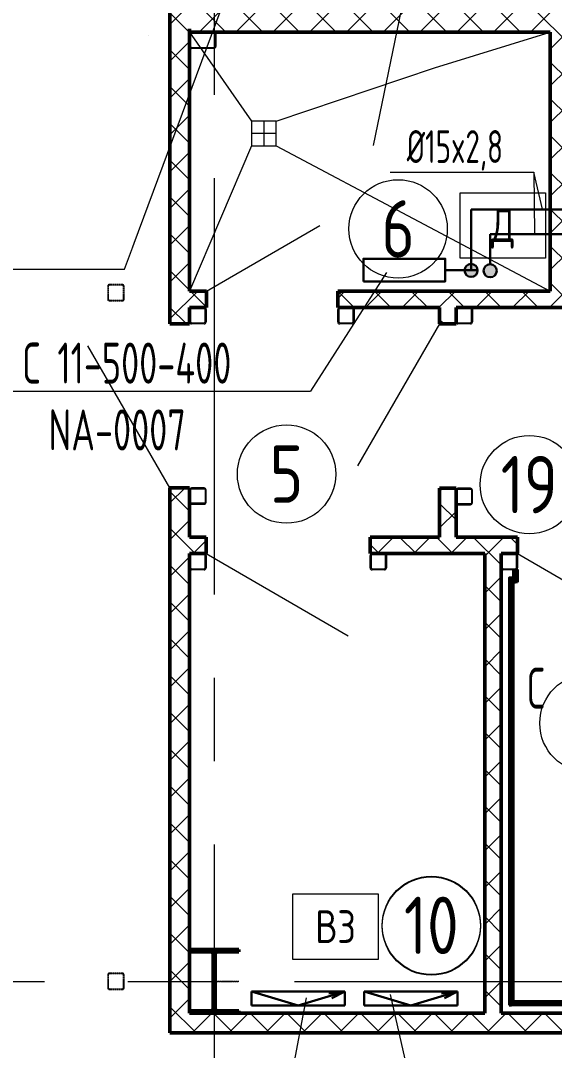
# Model space of a CAD drawing. Header units: millimetres. Extents: x -553547 to 230550, y -59438 to 214451.
# Drawn here: x 159184 to 162440, y -45258 to -38977 of the extents above; entities that cross this region are included whole.
import ezdxf
from ezdxf import colors
from ezdxf.entities.mleader import LeaderData, LeaderLine
from ezdxf.math import Vec2, Vec3

# ---------------------------------------------------------------- set-up
doc = ezdxf.new("R2010")
doc.units = ezdxf.units.MM
doc.linetypes.add('GOST2.303 6', pattern=[12, 8, -1.5, 1, -1.5])
doc.linetypes.add('осевая', pattern=[50.8, 31.75, -6.35, 6.35, -6.35])
for name, color, linetype, lineweight in [('0Оси', 252, 'GOST2.303 6', 13), ('_Оси', 252, 'Continuous', 9), ('АР_Двери', 250, 'Continuous', 9), ('АР_Площади', 250, 'Continuous', 20), ('АР_Размеры', 7, 'Continuous', 20), ('АР_Стены и перегородки', 154, 'Continuous', 50), ('АР_Тонкие', 7, 'Continuous', 0), ('АР_Штриховка', 7, 'Continuous', 20), ('ОВ текст', 7, 'Continuous', 15), ('радиаторы', 100, 'Continuous', 30), ('т1', 10, 'Continuous', 30), ('т2', 5, 'Continuous', 30), ('Цоколь', 253, 'Continuous', 35)]:
    doc.layers.add(name, color=color, linetype=linetype, lineweight=lineweight)
doc.layers.add('_Оси_Размеры', color=224, linetype='Continuous', lineweight=20, plot=False)
doc.styles.add('GOST type A', font='GOST2304A.ttf')
doc.styles.add('ГОСТ', font='cs_gost2304.shx')

# ---------------------------------------------------------------- blocks, each defined once
blk = doc.blocks.new('Несущая колонна')
at = {"color": 0, "linetype": 'ByBlock', "lineweight": -2, "extrusion": (0, 0, -1)}
for p, q in [((74798.1, 37252.3), (74798.1, 37267.3)), ((74798.1, 37267.3), (75098.1, 37267.3)), ((74798.1, 37252.3), (74929.1, 37252.3)), ((74967.1, 37252.3), (75098.1, 37252.3)), ((75098.1, 37252.3), (75098.1, 37267.3)), ((74942.1, 36905.3), (74942.1, 37239.3)), ((74954.1, 36905.3), (74954.1, 37239.3)), ((74798.1, 36877.3), (74798.1, 36892.3)), ((74798.1, 36892.3), (74929.1, 36892.3)), ((74798.1, 36877.3), (75098.1, 36877.3)), ((74967.1, 36892.3), (75098.1, 36892.3)), ((75098.1, 36877.3), (75098.1, 36892.3))]:
    blk.add_line(p, q, dxfattribs=at)
at = {"color": 18, "lineweight": 0, "true_color": 0x000000}
for points in [[(74948.1, 37267.3), (74948.1, 36877.3)], [(74954.1, 37072.3), (74942.1, 37072.3)]]:
    blk.add_lwpolyline(points, dxfattribs=at)
at = {"color": 0, "linetype": 'ByBlock', "lineweight": -2, "extrusion": (0, 0, -1)}
for centre, start, end in [((-74929.1, 37239.3), 90, 180), ((-74967.1, 37239.3), 360, 90), ((-74929.1, 36905.3), 180, 270), ((-74967.1, 36905.3), 270, 0)]:
    blk.add_arc(centre, 13, start, end, dxfattribs=at)
blk = doc.blocks.new('A$C62bef24c')
at = {"color": 252}
for points in [[(-640, 4150), (-560, 4150, 0.414214), (-550, 4160), (-550, 4240, 0.414214), (-560, 4250), (-640, 4250, 0.414214), (-650, 4240), (-650, 4160, 0.414214)], [(-640, 4154), (-560, 4154, 0.414214), (-554, 4160), (-554, 4240, 0.414214), (-560, 4246), (-640, 4246, 0.414214), (-646, 4240), (-646, 4160, 0.414214)], [(-640, -50.2), (-560, -50.2, 0.414214), (-550, -40.2), (-550, 39.8, 0.414214), (-560, 49.8), (-640, 49.8, 0.414214), (-650, 39.8), (-650, -40.2, 0.414214)], [(-640, -46.2), (-560, -46.2, 0.414214), (-554, -40.2), (-554, 39.8, 0.414214), (-560, 45.8), (-640, 45.8, 0.414214), (-646, 39.8), (-646, -40.2, 0.414214)]]:
    blk.add_lwpolyline(points, format="xyb", close=True, dxfattribs=at)
at = {"layer": '0Оси', "color": 252}
for p, q in [((0, 0), (0, 195)), ((0, 195), (0, -195)), ((-150, 0), (150, 0)), ((150, 0), (0, 0))]:
    blk.add_line(p, q, dxfattribs=at)
blk = doc.blocks.new('АР')
at = {"layer": 'АР_Штриховка', "lineweight": 13}
h = blk.add_hatch(dxfattribs=at)
h.set_pattern_fill('ANSI37', color=252, scale=50)
h.set_pattern_definition([(45, (578497.62, -263359.88), (-112.2532, 112.2532), []), (135, (578497.62, -263359.88), (-112.2532, -112.2532), [])])
h.paths.add_polyline_path([(648723.9, -252104.1), (648723.9, -251984), (647623.9, -251984.1), (647623.9, -249179.3), (647723.9, -249179.3), (647723.9, -249079.3), (647348.9, -249079.3), (647348.9, -248781.5), (647248.9, -248782), (647248.9, -249079.3), (646824.7, -249079.3), (646824.7, -249179.3), (647523.9, -249179.3), (647523.9, -251984.1), (645723.9, -251984.1), (645723.9, -249179.3), (645824.7, -249179.3), (645824.7, -249079.3), (645723.9, -249079.3), (645723.9, -248779.3), (645603.9, -248779.3), (645603.9, -252104.1)], flags=17)
h.paths.add_polyline_path([(650523.9, -251983.9), (650523.9, -252104.1), (652073.9, -252104.1), (652073.9, -251984.1), (651723.9, -251984.1), (651723.9, -245439.1), (651623.9, -245439.1), (651623.9, -245879.1), (645723.9, -245879.1), (645723.9, -245439.1), (645603.9, -245439.1), (645603.9, -245928.9), (645603.9, -247779.1), (645723.9, -247779.1), (645723.9, -247679.1), (645826, -247679.1), (645826, -247579.1), (645723.9, -247579.1), (645723.9, -245999.1), (647923.9, -245999.1), (647923.9, -247578.8), (646627.4, -247579.1), (646627.4, -247679.1), (647248.9, -247679.1), (647248.9, -247779.1), (647348.9, -247779.1), (647348.9, -247679.1), (647973.9, -247678.8), (648150.5, -247678.7), (648150.5, -247578.7), (648023.9, -247578.8), (648023.9, -245999.1), (650573.9, -245999), (650573.9, -247579.1), (649051.5, -247579.1), (649051.5, -247678.7), (649627.6, -247678.7), (649627.6, -247799.1), (649727.6, -247799.1), (649727.6, -247678.7), (650703.9, -247678.7), (650703.9, -247579.1), (650673.9, -247579.1), (650673.9, -245999.1), (651623.9, -245999.1), (651623.9, -247578.7), (651503.9, -247578.7), (651503.9, -247678.7), (651623.9, -247678.7), (651623.9, -249079.3), (649727.6, -249079.3), (649727.6, -248701.3), (649627.6, -248701.3), (649627.6, -249079.3), (648723.9, -249079.3), (648723.9, -249179.3), (651623.9, -249179.3), (651623.9, -251984.1), (650543.9, -251983.9)])
at = {"color": 252, "linetype": 'Continuous', "ltscale": 0.5}
for p, q in [((645723.9, -246087.1), (645723.9, -246011.1)), ((645723.9, -246087.1), (645723.9, -246011.1)), ((645723.9, -246087.1), (645723.9, -246011.1)), ((645723.9, -246087.1), (645723.9, -246011.1)), ((645723.9, -246087.1), (645723.9, -246011.1)), ((645723.9, -246087.1), (645723.9, -246011.1)), ((645729.9, -246011.1), (645729.9, -246087.1)), ((645729.9, -246011.1), (645729.9, -246087.1)), ((645729.9, -246011.1), (645729.9, -246087.1)), ((645729.9, -246011.1), (645729.9, -246087.1)), ((645735.8, -245999.1), (645871.9, -245999.1)), ((645735.9, -245999.1), (645811.9, -245999.1)), ((645735.9, -245999.1), (645811.9, -245999.1)), ((645735.9, -245999.1), (645811.9, -245999.1)), ((645871.9, -246005.1), (645735.9, -246005.1)), ((645877.9, -246087.1), (645877.9, -246011.1)), ((645883.9, -246011.1), (645883.9, -246087.1)), ((645735.9, -246093.1), (645811.9, -246093.1)), ((645735.9, -246093.1), (645811.9, -246093.1)), ((645735.9, -246093.1), (645811.9, -246093.1)), ((645735.9, -246093.1), (645871.9, -246093.1)), ((645811.9, -246099.1), (645735.9, -246099.1)), ((645811.9, -246099.1), (645735.9, -246099.1)), ((645811.9, -246099.1), (645735.9, -246099.1)), ((645871.9, -246099.1), (645735.9, -246099.1)), ((645723.9, -247767.1), (645723.9, -247691.1)), ((645729.9, -247691.1), (645729.9, -247767.1)), ((645735.9, -247679.1), (645811.9, -247679.1)), ((645811.9, -247685.1), (645735.9, -247685.1)), ((645817.9, -247767.1), (645817.9, -247691.1)), ((645823.9, -247691.1), (645823.9, -247767.1)), ((646627.4, -247767.1), (646627.4, -247691.1)), ((646633.4, -247691.1), (646633.4, -247767.1)), ((646639.4, -247679.1), (646715.4, -247679.1)), ((646715.4, -247685.1), (646639.4, -247685.1)), ((646721.4, -247767.1), (646721.4, -247691.1)), ((646727.4, -247691.1), (646727.4, -247767.1)), ((647348.9, -247767.1), (647348.9, -247691.1)), ((647354.9, -247691.1), (647354.9, -247767.1)), ((647360.9, -247679.1), (647436.9, -247679.1)), ((647436.9, -247685.1), (647360.9, -247685.1)), ((647442.9, -247767.1), (647442.9, -247691.1)), ((647448.9, -247691.1), (647448.9, -247767.1)), ((645735.9, -247773.1), (645811.9, -247773.1)), ((645811.9, -247779.1), (645735.9, -247779.1)), ((646639.4, -247773.1), (646715.4, -247773.1)), ((646715.4, -247779.1), (646639.4, -247779.1)), ((647360.9, -247773.1), (647436.9, -247773.1)), ((647436.9, -247779.1), (647360.9, -247779.1)), ((645723.9, -248791.3), (645723.9, -248867.3)), ((645729.9, -248867.3), (645729.9, -248791.3)), ((645811.9, -248779.3), (645735.9, -248779.3)), ((645735.9, -248785.3), (645811.9, -248785.3)), ((645817.9, -248791.3), (645817.9, -248867.3)), ((645823.9, -248867.3), (645823.9, -248791.3)), ((647348.9, -248793.8), (647348.9, -248869.8)), ((647354.9, -248869.8), (647354.9, -248793.8)), ((647436.9, -248781.8), (647360.9, -248781.8)), ((647360.9, -248787.8), (647436.9, -248787.8)), ((647442.9, -248793.8), (647442.9, -248869.8)), ((647448.9, -248869.8), (647448.9, -248793.8)), ((645811.9, -248873.3), (645735.9, -248873.3)), ((645735.9, -248879.3), (645811.9, -248879.3)), ((647436.9, -248875.8), (647360.9, -248875.8)), ((647360.9, -248881.8), (647436.9, -248881.8)), ((645735.9, -249179.3), (645811.9, -249179.3)), ((646836.7, -249179.3), (646912.7, -249179.3)), ((647635.9, -249179.3), (647711.9, -249179.3)), ((645723.9, -249267.3), (645723.9, -249191.3)), ((645729.9, -249191.3), (645729.9, -249267.3)), ((645811.9, -249185.3), (645735.9, -249185.3)), ((645817.9, -249267.3), (645817.9, -249191.3)), ((645823.9, -249191.3), (645823.9, -249267.3)), ((646824.7, -249267.3), (646824.7, -249191.3)), ((646830.7, -249191.3), (646830.7, -249267.3)), ((646912.7, -249185.3), (646836.7, -249185.3)), ((646918.7, -249267.3), (646918.7, -249191.3)), ((646924.7, -249191.3), (646924.7, -249267.3)), ((647623.9, -249267.3), (647623.9, -249191.3)), ((647629.9, -249191.3), (647629.9, -249267.3)), ((647711.9, -249185.3), (647635.9, -249185.3)), ((647717.9, -249267.3), (647717.9, -249191.3)), ((647723.9, -249191.3), (647723.9, -249267.3)), ((645735.9, -249273.3), (645811.9, -249273.3)), ((645811.9, -249279.3), (645735.9, -249279.3)), ((646836.7, -249273.3), (646912.7, -249273.3)), ((646912.7, -249279.3), (646836.7, -249279.3)), ((647635.9, -249273.3), (647711.9, -249273.3)), ((647711.9, -249279.3), (647635.9, -249279.3))]:
    blk.add_line(p, q, dxfattribs=at)
for centre, start, end in [((645735.9, -246011.1), 90, 180), ((645735.9, -246011.1), 90, 180), ((645735.9, -246011.1), 90, 180), ((645735.9, -246011.1), 90, 180), ((645871.9, -246011.1), 0, 90), ((645735.9, -246087.1), 180, 270), ((645735.9, -246087.1), 180, 270), ((645735.9, -246087.1), 180, 270), ((645735.9, -246087.1), 180, 270), ((645871.9, -246087.1), 270, 0), ((645735.9, -247691.1), 90, 180), ((645811.9, -247691.1), 0, 90), ((646639.4, -247691.1), 90, 180), ((646715.4, -247691.1), 0, 90), ((647360.9, -247691.1), 90, 180), ((647436.9, -247691.1), 0, 90), ((645735.9, -247767.1), 180, 270), ((645811.9, -247767.1), 270, 0), ((646639.4, -247767.1), 180, 270), ((646715.4, -247767.1), 270, 0), ((647360.9, -247767.1), 180, 270), ((647436.9, -247767.1), 270, 0), ((645735.9, -248791.3), 90, 180), ((645811.9, -248791.3), 0, 90), ((647360.9, -248793.8), 90, 180), ((647436.9, -248793.8), 0, 90), ((645735.9, -248867.3), 180, 270), ((645811.9, -248867.3), 270, 0), ((647360.9, -248869.8), 180, 270), ((647436.9, -248869.8), 270, 0), ((645735.9, -249191.3), 90, 180), ((645811.9, -249191.3), 0, 90), ((646836.7, -249191.3), 90, 180), ((646912.7, -249191.3), 0, 90), ((647635.9, -249191.3), 90, 180), ((647711.9, -249191.3), 0, 90), ((645735.9, -249267.3), 180, 270), ((645811.9, -249267.3), 270, 0), ((646836.7, -249267.3), 180, 270), ((646912.7, -249267.3), 270, 0), ((647635.9, -249267.3), 180, 270), ((647711.9, -249267.3), 270, 0)]:
    blk.add_arc(centre, 12, start, end, dxfattribs=at)
at = {"color": 252, "linetype": 'Continuous', "ltscale": 0.5, "extrusion": (-7.84844e-15, 1.89478e-14, -1)}
for centre, start, end in [((-645735.9, -246011.1, 0), 0, 90), ((-645735.9, -246011.1, 0), 0, 90), ((-645735.9, -246011.1, 0), 0, 90), ((-645735.9, -247691.1, 0), 0, 90), ((-646639.4, -247691.1, 0), 0, 90), ((-647360.9, -247691.1, 0), 0, 90), ((-645811.9, -248867.3, 0), 180, 270), ((-647436.9, -248869.8, 0), 180, 270), ((-645735.9, -249191.3, 0), 0, 90), ((-646836.7, -249191.3, 0), 0, 90), ((-647635.9, -249191.3, 0), 0, 90)]:
    blk.add_arc(centre, 6, start, end, dxfattribs=at)
at = {"color": 252, "linetype": 'Continuous', "ltscale": 0.5, "extrusion": (0, 0, -1)}
for centre, start, end in [((-645735.9, -246011.1), 0, 90), ((-645871.9, -246011.1), 90, 180)]:
    blk.add_arc(centre, 6, start, end, dxfattribs=at)
at = {"color": 252, "linetype": 'Continuous', "ltscale": 0.5, "extrusion": (-1.89478e-14, -7.84844e-15, -1)}
for centre, start, end in [((-645735.9, -246087.1, 0), 270, 0), ((-645735.9, -246087.1, 0), 270, 0), ((-645735.9, -246087.1, 0), 270, 0), ((-645735.9, -246087.1, 0), 270, 0), ((-645735.9, -247767.1, 0), 270, 0), ((-646639.4, -247767.1, 0), 270, 0), ((-647360.9, -247767.1, 0), 270, 0), ((-645811.9, -248791.3, 0), 90, 180), ((-647436.9, -248793.8, 0), 90, 180), ((-645735.9, -249267.3, 0), 270, 0), ((-646836.7, -249267.3, 0), 270, 0), ((-647635.9, -249267.3, 0), 270, 0)]:
    blk.add_arc(centre, 6, start, end, dxfattribs=at)
at = {"color": 252, "linetype": 'Continuous', "ltscale": 0.5, "extrusion": (7.84844e-15, -1.89478e-14, -1)}
blk.add_arc((-645871.9, -246087.1, 0), 6, 180, 270, dxfattribs=at)
at = {"color": 252, "linetype": 'Continuous', "ltscale": 0.5, "extrusion": (-7.84844e-15, -1.89478e-14, -1)}
for centre, start, end in [((-645811.9, -247691.1), 90, 180), ((-646715.4, -247691.1), 90, 180), ((-647436.9, -247691.1), 90, 180), ((-645735.9, -248867.3), 270, 0), ((-647360.9, -248869.8), 270, 0), ((-645811.9, -249191.3), 90, 180), ((-646912.7, -249191.3), 90, 180), ((-647711.9, -249191.3), 90, 180)]:
    blk.add_arc(centre, 6, start, end, dxfattribs=at)
at = {"color": 252, "linetype": 'Continuous', "ltscale": 0.5, "extrusion": (-1.89478e-14, 7.84844e-15, -1)}
for centre, start, end in [((-645811.9, -247767.1, 0), 180, 270), ((-646715.4, -247767.1, 0), 180, 270), ((-647436.9, -247767.1, 0), 180, 270), ((-645735.9, -248791.3, 0), 0, 90), ((-647360.9, -248793.8, 0), 0, 90), ((-645811.9, -249267.3, 0), 180, 270), ((-646912.7, -249267.3, 0), 180, 270), ((-647711.9, -249267.3, 0), 180, 270)]:
    blk.add_arc(centre, 6, start, end, dxfattribs=at)
at = {"layer": '_Оси', "color": 252, "linetype": 'осевая', "ltscale": 80}
for p, q in [((645873.9, -234697.8), (645873.9, -259400.3)), ((638234.9, -251789.1), (685885.7, -251789.1))]:
    blk.add_line(p, q, dxfattribs=at)
at = {"layer": '_Оси_Размеры', "color": 252, "linetype": 'ByBlock', "lineweight": 15}
blk.add_lwpolyline([(645473.6, -246018.1), (645473.6, -246018.1)], dxfattribs=at)
at = {"layer": 'АР_Двери', "color": 252}
for p, q in [((645826, -247579.1), (646518.8, -247179.1)), ((647248.9, -247779.1), (646748.9, -248645.3)), ((645603.9, -248779.3), (645103.9, -247913.2)), ((645824.7, -249179.3), (646690.7, -249681.3)), ((647723.9, -249179.3), (648589.9, -249681.3))]:
    blk.add_line(p, q, dxfattribs=at)
at = {"layer": 'АР_Площади', "color": 252}
blk.add_lwpolyline([(647067.7, -245604.9), (646842.8, -246690.7)], dxfattribs=at)
for centre in [(646995.8, -247199.5), (646314.9, -248694.9), (647795.9, -248759.3), (648159.7, -250214.6), (647198.3, -251447.7), (647198.3, -251451.7)]:
    blk.add_circle(centre, 300, dxfattribs=at)
at = {"layer": 'АР_Стены и перегородки', "color": 252}
for p, q in [((645603.9, -245439.1), (645603.9, -247779.1)), ((645723.9, -245978.8), (645723.9, -247579.1)), ((645826, -247679.1), (645826, -247579.1)), ((646627.4, -247679.1), (646627.4, -247579.1)), ((645723.9, -247679.1), (645723.9, -247779.1)), ((645603.9, -247779.1), (645723.9, -247779.1)), ((647248.9, -247779.1), (647348.9, -247779.1)), ((645603.9, -248779.3), (645723.9, -248779.3)), ((645603.9, -248779.3), (645603.9, -249279.3)), ((645723.9, -248779.3), (645723.9, -249079.3)), ((647248.9, -248781.8), (647348.9, -248781.8)), ((645723.9, -248899.1), (645723.9, -249079.3)), ((645603.9, -248999.1), (645603.9, -252104.1)), ((645824.7, -249179.3), (645824.7, -249079.3)), ((646824.7, -249179.3), (646824.7, -249079.3)), ((647723.9, -249179.3), (647723.9, -249079.3)), ((645723.9, -249179.3), (645723.9, -251984.1)), ((645723.9, -249179.3), (645723.9, -251984.1)), ((645603.9, -249279.3), (645603.9, -252104.1)), ((646244.9, -251984.1), (645723.9, -251984.1)), ((647523.9, -251984.1), (646244.9, -251984.1)), ((648723.9, -251984.1), (647623.9, -251984.1)), ((648723.9, -252104.1), (645603.9, -252104.1)), ((647244.9, -252104.1), (645603.9, -252104.1)), ((648723.9, -252104.1), (647244.9, -252104.1))]:
    blk.add_line(p, q, dxfattribs=at)
for points in [[(646773.9, -245999.1), (645723.9, -245998.8)], [(647248.9, -245999.1), (646773.9, -245999.1)], [(647923.9, -245999.1), (647244.6, -245999.1)], [(647923.9, -245999.1), (647923.9, -247578.8)], [(645723.9, -247579.1), (645826, -247579.1)], [(646627.4, -247579.1), (646773.9, -247579.1)], [(646627.4, -247579.1), (646627.4, -247679.1)], [(646773.9, -247579.1), (647923.9, -247578.8)], [(645723.9, -247679.1), (645826, -247679.1)], [(646627.4, -247679.1), (647248.9, -247679.1)], [(647248.9, -247779.1), (647248.9, -247679.1)], [(647348.9, -247679.1), (647643.8, -247679.2)], [(647348.9, -247779.1), (647348.9, -247679.1)], [(647509.4, -247679.1), (648150.5, -247678.7)], [(647248.9, -249079.3), (647248.9, -248781.8)], [(647348.9, -249079.3), (647348.9, -248781.3)], [(645723.9, -249079.3), (645824.7, -249079.3)], [(645824.7, -249179.3), (645824.7, -249079.3)], [(646824.7, -249079.3), (647248.9, -249079.3)], [(646824.7, -249179.3), (646824.7, -249079.3)], [(647348.9, -249079.3), (647723.9, -249079.3)], [(647723.9, -249179.3), (647723.9, -249079.3)], [(645723.9, -249179.3), (645824.7, -249179.3)], [(646824.7, -249179.3), (647523.9, -249179.3)], [(647523.9, -250376.3), (647523.9, -249179.3)], [(647623.9, -249179.3), (647723.9, -249179.3)], [(647623.9, -251984.1), (647623.9, -249179.3)], [(647523.9, -251984.1), (647523.9, -250376.3)]]:
    blk.add_lwpolyline(points, dxfattribs=at)
at = {"layer": 'АР_Тонкие', "color": 252}
for p, q in [((646102.2, -246542.5), (646102.2, -246692.5)), ((646252.2, -246542.5), (646102.2, -246542.5)), ((646177.2, -246542.5), (646177.2, -246692.5)), ((646252.2, -246692.5), (646252.2, -246542.5)), ((646252.2, -246617.5), (646102.2, -246617.5)), ((646102.2, -246692.5), (646252.2, -246692.5))]:
    blk.add_line(p, q, dxfattribs=at)
for points in [[(645723.9, -245998.8), (646102.2, -246542.5)], [(647217.7, -246216.9), (647923.9, -245999.1)], [(646252.2, -246542.5), (647217.7, -246216.9)], [(646102.2, -246692.5), (645723.9, -247579.1)], [(646252.2, -246692.5), (647923.9, -247578.8)]]:
    blk.add_lwpolyline(points, dxfattribs=at)
at = {"layer": 'Цоколь', "color": 252, "ltscale": 100}
for points in [[(647711.4, -249341.3), (647698.9, -249341.3), (647698.9, -249279.3), (647711.4, -249279.3)], [(647723.9, -249353.8), (647711.4, -249353.8), (647711.4, -249279.3), (647723.9, -249279.3)], [(647673.9, -251934.1), (647686.4, -251934.1), (647686.4, -249328.8), (647673.9, -249328.8)], [(647686.4, -249328.8), (647686.4, -249341.3), (647698.9, -249341.3), (647698.9, -249328.8)], [(647686.4, -251921.6), (647698.9, -251921.6), (647698.9, -249341.3), (647686.4, -249341.3)], [(647698.9, -249341.3), (647698.9, -249353.8), (647711.4, -249353.8), (647711.4, -249341.3)], [(647686.4, -251934.1), (647686.4, -251921.6), (648711.4, -251921.6), (648711.4, -251934.1)], [(647698.9, -251921.6), (647698.9, -251909.1), (648711.4, -251909.1), (648711.4, -251921.6)]]:
    blk.add_lwpolyline(points, close=True, dxfattribs=at)
at = {"layer": '0Оси', "color": 252}
blk.add_blockref('A$C62bef24c', (645873.9, -251789.1), dxfattribs=at)
at = {"layer": 'АР_Стены и перегородки', "color": 252, "xscale": -1, "rotation": 180}
blk.add_blockref('Несущая колонна', (570925.8, -214716.8), dxfattribs=at)
at = {"layer": 'АР_Стены и перегородки', "color": 252}
blk.add_blockref('Несущая колонна', (570925.8, -288861.3), dxfattribs=at)
blk.add_blockref('Несущая колонна', (570925.8, -288861.3), dxfattribs=at)
at = {"layer": 'АР_Площади', "color": 252, "char_height": 200, "width": 320, "attachment_point": 5, "style": 'GOST type A', "bg_fill": 16, "box_fill_scale": 1.5, "bg_fill_color": 256, "bg_fill_transparency": 0}
for s, insert in [('Д', (647635.1, -247199.2)), ('В3', (646614.3, -251455.3))]:
    blk.add_mtext(s, dxfattribs=dict(at, insert=insert))
at = {"layer": 'АР_Площади', "color": 252, "char_height": 350, "attachment_point": 5, "style": 'GOST type A'}
for s, insert, width in [('6', (646995.8, -247199.5), 908.93), ('5', (646314.9, -248694.9), 908.93), ('19', (647795.9, -248759.3), 908.93), ('10', (647198.3, -251447.7), 1817.861)]:
    blk.add_mtext(s, dxfattribs=dict(at, insert=insert, width=width))
at = {"color": 252}
ml = blk.add_multileader_mtext('Standard', dxfattribs=at)
ml.set_content('0,000', color=252, style='GOST type A')
ml.set_leader_properties(color=256)
ml.build(insert=Vec2(0, 0))
ml.multileader.update_dxf_attribs({"has_dogleg": 0, "has_text_frame": 1, "text_left_attachment_type": 7, "text_right_attachment_type": 6, "dogleg_length": 0, "arrow_head_size": 200})
ctx = ml.context
ctx.base_point, ctx.char_height, ctx.arrow_head_size, ctx.landing_gap_size, ctx.plane_origin = Vec3(656104.7, -253706.8), 250, 200, 50, Vec3(-507499.3, -250982.9)
ctx.left_attachment, ctx.right_attachment = 7, 6
notes = []
notes.append((ctx, [(0, (0, 0, 0), (0, 0), (1, 0), 1, [])]))
ctx.mtext.insert, ctx.mtext.flow_direction = Vec3(656154.7, -253419.3), 5
ml = blk.add_multileader_mtext('Standard', dxfattribs=at)
ml.set_content('0,000', color=252, style='GOST type A')
ml.set_leader_properties(color=256)
ml.build(insert=Vec2(0, 0))
ml.multileader.update_dxf_attribs({"has_dogleg": 0, "has_text_frame": 1, "text_left_attachment_type": 7, "text_right_attachment_type": 6, "dogleg_length": 0, "arrow_head_size": 200})
ctx = ml.context
ctx.base_point, ctx.char_height, ctx.arrow_head_size, ctx.landing_gap_size, ctx.plane_origin = Vec3(674120.3, -254449.4), 250, 200, 50, Vec3(-489483.8, -251725.5)
ctx.left_attachment, ctx.right_attachment = 7, 6
notes.append((ctx, [(0, (0, 0, 0), (0, 0), (1, 0), 1, [])]))
ctx.mtext.insert, ctx.mtext.flow_direction = Vec3(674170.3, -254161.9), 5
ml = blk.add_multileader_mtext('Standard', dxfattribs=at)
ml.set_content('0,000', color=252, style='GOST type A')
ml.set_leader_properties(color=256)
ml.build(insert=Vec2(0, 0))
ml.multileader.update_dxf_attribs({"has_dogleg": 0, "has_text_frame": 1, "text_left_attachment_type": 7, "text_right_attachment_type": 6, "dogleg_length": 0, "arrow_head_size": 200})
ctx = ml.context
ctx.base_point, ctx.char_height, ctx.arrow_head_size, ctx.landing_gap_size, ctx.plane_origin = Vec3(683757.5, -246454.6), 250, 200, 50, Vec3(-479846.5, -243730.6)
ctx.left_attachment, ctx.right_attachment = 7, 6
notes.append((ctx, [(0, (0, 0, 0), (0, 0), (1, 0), 1, [])]))
ctx.mtext.insert, ctx.mtext.flow_direction = Vec3(683807.5, -246167), 5
for ctx, leaders in notes:
    for number, flags, end, landing, length, lines in leaders:
        leader = LeaderData()
        leader.index, (leader.has_last_leader_line, leader.has_dogleg_vector, leader.attachment_direction) = number, flags
        leader.last_leader_point, leader.dogleg_vector, leader.dogleg_length = Vec3(end), Vec3(landing), length
        for number, points, colour, breaks in lines:
            line = LeaderLine()
            line.index, line.vertices, line.color, line.breaks = number, Vec3.list(points), colors.encode_raw_color(colour), breaks
            leader.lines.append(line)
        ctx.leaders.append(leader)

msp = doc.modelspace()

# ---------------------------------------------------------------- hatches: boundary and pattern name
at = {"layer": 'т1'}
h = msp.add_hatch(color=256, dxfattribs=at)
h.dxf.hatch_style = 1
h.paths.add_polyline_path([(161891.771, -40500.662, -1), (161971.771, -40500.662, -1)])
at = {"layer": 'т2'}
h = msp.add_hatch(color=256, dxfattribs=at)
h.dxf.hatch_style = 1
h.paths.add_polyline_path([(162088.199, -40502.973, 1), (162008.199, -40502.973, 1)])

# ---------------------------------------------------------------- linework, layer by layer
at = {"layer": 'ОВ текст'}
for p, q in [((161437.214, -39902.207), (162313.54, -39902.207)), ((162366.88, -40127.467), (162313.54, -39902.207)), ((162313.54, -39902.207), (162318.88, -40277.467)), ((161414.879, -40512.736), (160951.419, -41236.678)), ((159127.359, -41236.678), (160951.419, -41236.678)), ((160925.879, -44938.736), (160727.03, -45997.594)), ((161438.379, -44917.041), (161636.654, -45788.094))]:
    msp.add_line(p, q, dxfattribs=at)
at = {"layer": 'радиаторы', "color": 6}
for p, q in [((160592.252, -44898.585), (161162.252, -44898.585)), ((160592.252, -44983.585), (160592.252, -44898.585)), ((160592.252, -44898.585), (160877.252, -44983.585)), ((160877.252, -44983.585), (161162.252, -44898.585)), ((161162.252, -44898.585), (161064.252, -44911.085)), ((161162.252, -44898.585), (161082.752, -44940.585)), ((161162.252, -44898.585), (161162.252, -44983.585)), ((161279.752, -44898.585), (161849.752, -44898.585)), ((161279.752, -44983.585), (161279.752, -44898.585)), ((161279.752, -44898.585), (161564.752, -44983.585)), ((161564.752, -44983.585), (161849.752, -44898.585)), ((161849.752, -44898.585), (161751.752, -44911.085)), ((161849.752, -44898.585), (161770.252, -44940.585)), ((161849.752, -44898.585), (161849.752, -44983.585)), ((161162.252, -44983.585), (160592.252, -44983.585)), ((161849.752, -44983.585), (161279.752, -44983.585))]:
    msp.add_line(p, q, dxfattribs=at)
msp.add_lwpolyline([(161275.075, -40567.79), (161275.075, -40430.175), (161774.359, -40430.175), (161774.359, -40567.79)], close=True, dxfattribs=at)
at = {"layer": 'т1'}
for p, q in [((163200.985, -40129.467), (161931.771, -40129.467)), ((161931.771, -40500.662), (161931.771, -40129.467)), ((161774.359, -40498.982), (161971.735, -40498.982))]:
    msp.add_line(p, q, dxfattribs=at)
msp.add_circle((161931.771, -40500.662), 40, dxfattribs=at)
at = {"layer": 'т2'}
for p in [(163705.515, -40279.467), (162048.448, -40462.973)]:
    msp.add_line(p, (162048.448, -40279.467), dxfattribs=at)
for centre in [(162048.199, -40502.973), (162048.448, -40502.973)]:
    msp.add_circle(centre, 40, dxfattribs=at)

# ---------------------------------------------------------------- block references
at = {"layer": 'АР_Размеры', "color": 18, "true_color": 0x000000}
msp.add_blockref('АР', (-485509.064, 206951.83), dxfattribs=at)

# ---------------------------------------------------------------- texts
at = {"layer": 'ОВ текст', "linetype": 'Continuous', "lineweight": 13, "width": 7852.99712, "attachment_point": 4, "line_spacing_factor": 0.84, "style": 'ГОСТ'}
for s, insert, char_height in [('{\\W0.8;%%C15x2,8}', (161539.446, -39768.803), 200), ('{\\W0.8;С 11-500-400}', (159197.787, -41066.29), 250), ('{\\W0.8;NА-0007}', (159354.287, -41474.29), 250), ('{\\W0.8;С 11-500-500}', (162275.292, -43049.016), 250)]:
    msp.add_mtext(s, dxfattribs=dict(at, insert=insert, char_height=char_height))

# ---------------------------------------------------------------- next in the draw order: texts
at = {"layer": 'ОВ текст', "linetype": 'Continuous', "lineweight": 13, "insert": (155251.195, -40342.447), "char_height": 250, "width": 4484.11474, "attachment_point": 4, "line_spacing_factor": 0.84, "style": 'ГОСТ', "bg_fill": 3, "box_fill_scale": 1.5, "bg_fill_color": 256, "bg_fill_transparency": 0}
msp.add_mtext('{\\W0.8;Место установки барабана ворот}', dxfattribs=at)

# ---------------------------------------------------------------- next in the draw order: linework, layer by layer
at = {"layer": 'ОВ текст'}
for p, q in [((159816.849, -40492.736), (160571.38, -38466.236)), ((155068.381, -40492.736), (159816.849, -40492.736))]:
    msp.add_line(p, q, dxfattribs=at)

doc.saveas('drawing.dxf')
